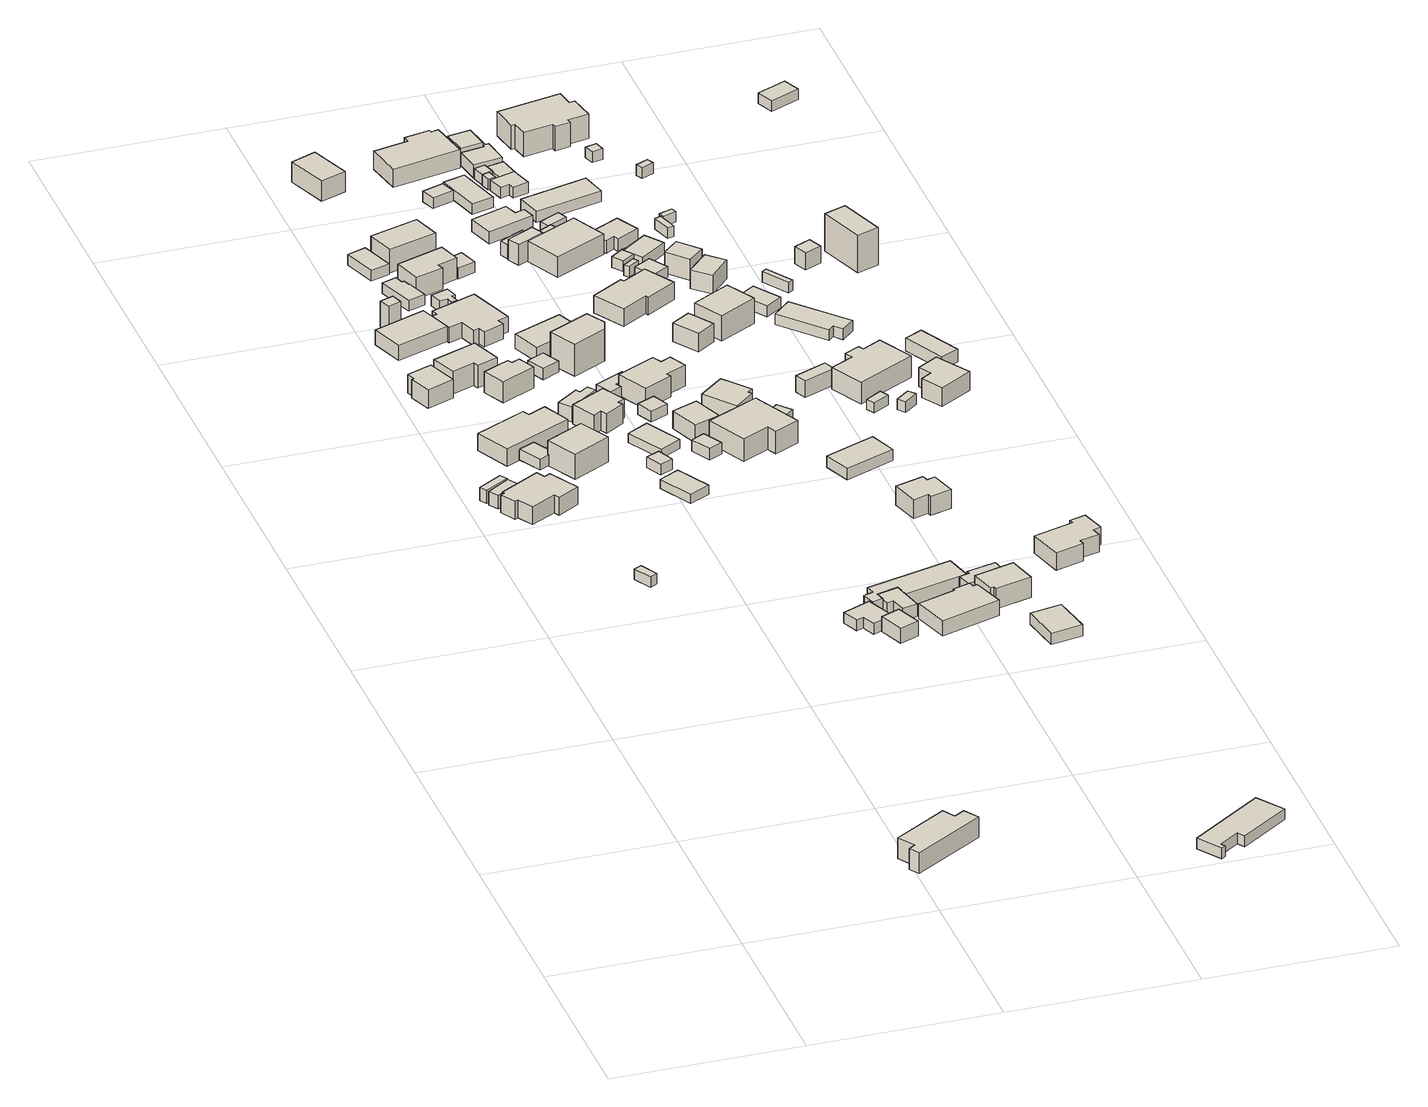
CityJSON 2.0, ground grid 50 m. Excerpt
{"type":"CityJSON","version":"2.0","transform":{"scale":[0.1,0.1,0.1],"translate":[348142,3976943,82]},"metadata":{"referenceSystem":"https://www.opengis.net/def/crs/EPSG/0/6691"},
"CityObjects":{
"building1":{"type":"Building","attributes":{"measuredHeight":8},"geometry":[{"type":"Solid","lod":"1","boundaries":[[[[0,1,2,3,4,5,6,7]],[[6,8,9,7]],[[5,10,8,6]],[[4,11,10,5]],[[3,12,11,4]],[[2,13,12,3]],[[1,14,13,2]],[[0,15,14,1]],[[7,9,15,0]],[[8,10,11,12,13,14,15,9]]]]}]},
"building2":{"type":"Building","attributes":{"measuredHeight":3.7},"geometry":[{"type":"Solid","lod":"1","boundaries":[[[[16,17,18,19]],[[18,20,21,19]],[[17,22,20,18]],[[16,23,22,17]],[[19,21,23,16]],[[20,22,23,21]]]]}]},
"building3":{"type":"Building","attributes":{"measuredHeight":4.2},"geometry":[{"type":"Solid","lod":"1","boundaries":[[[[24,25,26,27]],[[26,28,29,27]],[[25,30,28,26]],[[24,31,30,25]],[[27,29,31,24]],[[28,30,31,29]]]]}]},
"building4":{"type":"Building","attributes":{"measuredHeight":6.6},"geometry":[{"type":"Solid","lod":"1","boundaries":[[[[32,33,34,35,36,37,38,39,40,41,42,43]],[[42,44,45,43]],[[41,46,44,42]],[[40,47,46,41]],[[39,48,47,40]],[[38,49,48,39]],[[37,50,49,38]],[[36,51,50,37]],[[35,52,51,36]],[[34,53,52,35]],[[33,54,53,34]],[[32,55,54,33]],[[43,45,55,32]],[[44,46,47,48,49,50,51,52,53,54,55,45]]]]}]},
"building5":{"type":"Building","attributes":{"measuredHeight":3},"geometry":[{"type":"Solid","lod":"1","boundaries":[[[[56,57,58,59]],[[58,60,61,59]],[[57,62,60,58]],[[56,63,62,57]],[[59,61,63,56]],[[60,62,63,61]]]]}]},
"building6":{"type":"Building","attributes":{"measuredHeight":6.9},"geometry":[{"type":"Solid","lod":"1","boundaries":[[[[64,65,66,67,68,69]],[[68,70,71,69]],[[67,72,70,68]],[[66,73,72,67]],[[65,74,73,66]],[[64,75,74,65]],[[69,71,75,64]],[[70,72,73,74,75,71]]]]}]},
"building7":{"type":"Building","attributes":{"measuredHeight":3},"geometry":[{"type":"Solid","lod":"1","boundaries":[[[[76,77,78,79,80,81]],[[80,82,83,81]],[[79,84,82,80]],[[78,85,84,79]],[[77,86,85,78]],[[76,87,86,77]],[[81,83,87,76]],[[82,84,85,86,87,83]]]]}]},
"building8":{"type":"Building","attributes":{"measuredHeight":6.3},"geometry":[{"type":"Solid","lod":"1","boundaries":[[[[88,89,90,91,92,93]],[[92,94,95,93]],[[91,96,94,92]],[[90,97,96,91]],[[89,98,97,90]],[[88,99,98,89]],[[93,95,99,88]],[[94,96,97,98,99,95]]]]}]},
"building9":{"type":"Building","attributes":{"measuredHeight":7.5},"geometry":[{"type":"Solid","lod":"1","boundaries":[[[[100,101,102,103]],[[102,104,105,103]],[[101,106,104,102]],[[100,107,106,101]],[[103,105,107,100]],[[104,106,107,105]]]]}]},
"building10":{"type":"Building","attributes":{"measuredHeight":5.5},"geometry":[{"type":"Solid","lod":"1","boundaries":[[[[108,109,110,111]],[[110,112,113,111]],[[109,114,112,110]],[[108,115,114,109]],[[111,113,115,108]],[[112,114,115,113]]]]}]},
"building11":{"type":"Building","attributes":{"measuredHeight":7.3},"geometry":[{"type":"Solid","lod":"1","boundaries":[[[[116,117,118,119,120,121]],[[120,122,123,121]],[[119,124,122,120]],[[118,125,124,119]],[[117,126,125,118]],[[116,127,126,117]],[[121,123,127,116]],[[122,124,125,126,127,123]]]]}]},
"building12":{"type":"Building","attributes":{"measuredHeight":8.1},"geometry":[{"type":"Solid","lod":"1","boundaries":[[[[128,129,130,131]],[[130,132,133,131]],[[129,134,132,130]],[[128,135,134,129]],[[131,133,135,128]],[[132,134,135,133]]]]}]},
"building13":{"type":"Building","attributes":{"measuredHeight":6.7},"geometry":[{"type":"Solid","lod":"1","boundaries":[[[[136,137,138,139,140,141]],[[140,142,143,141]],[[139,144,142,140]],[[138,145,144,139]],[[137,146,145,138]],[[136,147,146,137]],[[141,143,147,136]],[[142,144,145,146,147,143]]]]}]},
"building14":{"type":"Building","attributes":{"measuredHeight":3},"geometry":[{"type":"Solid","lod":"1","boundaries":[[[[148,149,150,151,152,153,154,155]],[[154,156,157,155]],[[153,158,156,154]],[[152,159,158,153]],[[151,160,159,152]],[[150,161,160,151]],[[149,162,161,150]],[[148,163,162,149]],[[155,157,163,148]],[[156,158,159,160,161,162,163,157]]]]}]},
"building15":{"type":"Building","attributes":{"measuredHeight":3},"geometry":[{"type":"Solid","lod":"1","boundaries":[[[[164,165,166,167]],[[166,168,169,167]],[[165,170,168,166]],[[164,171,170,165]],[[167,169,171,164]],[[168,170,171,169]]]]}]},
"building16":{"type":"Building","attributes":{"measuredHeight":5.6},"geometry":[{"type":"Solid","lod":"1","boundaries":[[[[172,173,174,175,176,177,178,179,180,181,182,183]],[[182,184,185,183]],[[181,186,184,182]],[[180,187,186,181]],[[179,188,187,180]],[[178,189,188,179]],[[177,190,189,178]],[[176,191,190,177]],[[175,192,191,176]],[[174,193,192,175]],[[173,194,193,174]],[[172,195,194,173]],[[183,185,195,172]],[[184,186,187,188,189,190,191,192,193,194,195,185]]]]}]},
"building17":{"type":"Building","attributes":{"measuredHeight":4},"geometry":[{"type":"Solid","lod":"1","boundaries":[[[[196,197,198,199,200,201]],[[200,202,203,201]],[[199,204,202,200]],[[198,205,204,199]],[[197,206,205,198]],[[196,207,206,197]],[[201,203,207,196]],[[202,204,205,206,207,203]]]]}]},
"building18":{"type":"Building","attributes":{"measuredHeight":3},"geometry":[{"type":"Solid","lod":"1","boundaries":[[[[208,209,210,211,212,213,214,215]],[[214,216,217,215]],[[213,218,216,214]],[[212,219,218,213]],[[211,220,219,212]],[[210,221,220,211]],[[209,222,221,210]],[[208,223,222,209]],[[215,217,223,208]],[[216,218,219,220,221,222,223,217]]]]}]},
"building19":{"type":"Building","attributes":{"measuredHeight":6.3},"geometry":[{"type":"Solid","lod":"1","boundaries":[[[[224,225,226,227,228,229,230,231]],[[230,232,233,231]],[[229,234,232,230]],[[228,235,234,229]],[[227,236,235,228]],[[226,237,236,227]],[[225,238,237,226]],[[224,239,238,225]],[[231,233,239,224]],[[232,234,235,236,237,238,239,233]]]]}]},
"building20":{"type":"Building","attributes":{"measuredHeight":3},"geometry":[{"type":"Solid","lod":"1","boundaries":[[[[240,241,242,243,244,245]],[[244,246,247,245]],[[243,248,246,244]],[[242,249,248,243]],[[241,250,249,242]],[[240,251,250,241]],[[245,247,251,240]],[[246,248,249,250,251,247]]]]}]},
"building21":{"type":"Building","attributes":{"measuredHeight":2.6},"geometry":[{"type":"Solid","lod":"1","boundaries":[[[[252,253,254,255]],[[254,256,257,255]],[[253,258,256,254]],[[252,259,258,253]],[[255,257,259,252]],[[256,258,259,257]]]]}]},
"building22":{"type":"Building","attributes":{"measuredHeight":3},"geometry":[{"type":"Solid","lod":"1","boundaries":[[[[260,261,262,263]],[[262,264,265,263]],[[261,266,264,262]],[[260,267,266,261]],[[263,265,267,260]],[[264,266,267,265]]]]}]},
"building23":{"type":"Building","attributes":{"measuredHeight":7.1},"geometry":[{"type":"Solid","lod":"1","boundaries":[[[[268,269,270,271,272,273]],[[272,274,275,273]],[[271,276,274,272]],[[270,277,276,271]],[[269,278,277,270]],[[268,279,278,269]],[[273,275,279,268]],[[274,276,277,278,279,275]]]]}]},
"building24":{"type":"Building","attributes":{"measuredHeight":3.1},"geometry":[{"type":"Solid","lod":"1","boundaries":[[[[280,281,282,283]],[[282,284,285,283]],[[281,286,284,282]],[[280,287,286,281]],[[283,285,287,280]],[[284,286,287,285]]]]}]},
"building25":{"type":"Building","attributes":{"measuredHeight":4.2},"geometry":[{"type":"Solid","lod":"1","boundaries":[[[[288,289,290,291]],[[290,292,293,291]],[[289,294,292,290]],[[288,295,294,289]],[[291,293,295,288]],[[292,294,295,293]]]]}]},
"building26":{"type":"Building","attributes":{"measuredHeight":7.6},"geometry":[{"type":"Solid","lod":"1","boundaries":[[[[296,297,298,299]],[[298,300,301,299]],[[297,302,300,298]],[[296,303,302,297]],[[299,301,303,296]],[[300,302,303,301]]]]}]},
"building27":{"type":"Building","attributes":{"measuredHeight":2.5},"geometry":[{"type":"Solid","lod":"1","boundaries":[[[[304,305,306,307]],[[306,308,309,307]],[[305,310,308,306]],[[304,311,310,305]],[[307,309,311,304]],[[308,310,311,309]]]]}]},
"building28":{"type":"Building","attributes":{"measuredHeight":6.5},"geometry":[{"type":"Solid","lod":"1","boundaries":[[[[312,313,314,315]],[[314,316,317,315]],[[313,318,316,314]],[[312,319,318,313]],[[315,317,319,312]],[[316,318,319,317]]]]}]},
"building29":{"type":"Building","attributes":{"measuredHeight":4},"geometry":[{"type":"Solid","lod":"1","boundaries":[[[[320,321,322,323,324,325,326]],[[325,327,328,326]],[[324,329,327,325]],[[323,330,329,324]],[[322,331,330,323]],[[321,332,331,322]],[[320,333,332,321]],[[326,328,333,320]],[[327,329,330,331,332,333,328]]]]}]},
"building30":{"type":"Building","attributes":{"measuredHeight":5.1},"geometry":[{"type":"Solid","lod":"1","boundaries":[[[[334,335,336,337]],[[336,338,339,337]],[[335,340,338,336]],[[334,341,340,335]],[[337,339,341,334]],[[338,340,341,339]]]]}]},
"building31":{"type":"Building","attributes":{"measuredHeight":3},"geometry":[{"type":"Solid","lod":"1","boundaries":[[[[342,343,344,345,346,347,348,349]],[[348,350,351,349]],[[347,352,350,348]],[[346,353,352,347]],[[345,354,353,346]],[[344,355,354,345]],[[343,356,355,344]],[[342,357,356,343]],[[349,351,357,342]],[[350,352,353,354,355,356,357,351]]]]}]},
"building32":{"type":"Building","attributes":{"measuredHeight":3},"geometry":[{"type":"Solid","lod":"1","boundaries":[[[[358,359,360,361]],[[360,362,363,361]],[[359,364,362,360]],[[358,365,364,359]],[[361,363,365,358]],[[362,364,365,363]]]]}]},
"building33":{"type":"Building","attributes":{"measuredHeight":10.4},"geometry":[{"type":"Solid","lod":"1","boundaries":[[[[366,367,368,369,370]],[[369,371,372,370]],[[368,373,371,369]],[[367,374,373,368]],[[366,375,374,367]],[[370,372,375,366]],[[371,373,374,375,372]]]]}]},
"building34":{"type":"Building","attributes":{"measuredHeight":3},"geometry":[{"type":"Solid","lod":"1","boundaries":[[[[376,377,378,379]],[[378,380,381,379]],[[377,382,380,378]],[[376,383,382,377]],[[379,381,383,376]],[[380,382,383,381]]]]}]},
"building35":{"type":"Building","attributes":{"measuredHeight":3.2},"geometry":[{"type":"Solid","lod":"1","boundaries":[[[[384,385,386,387]],[[386,388,389,387]],[[385,390,388,386]],[[384,391,390,385]],[[387,389,391,384]],[[388,390,391,389]]]]}]},
"building36":{"type":"Building","attributes":{"measuredHeight":5.1},"geometry":[{"type":"Solid","lod":"1","boundaries":[[[[392,393,394,395,396,397,398,399,400,401]],[[400,402,403,401]],[[399,404,402,400]],[[398,405,404,399]],[[397,406,405,398]],[[396,407,406,397]],[[395,408,407,396]],[[394,409,408,395]],[[393,410,409,394]],[[392,411,410,393]],[[401,403,411,392]],[[402,404,405,406,407,408,409,410,411,403]]]]}]},
"building37":{"type":"Building","attributes":{"measuredHeight":6.2},"geometry":[{"type":"Solid","lod":"1","boundaries":[[[[412,413,414,415]],[[414,416,417,415]],[[413,418,416,414]],[[412,419,418,413]],[[415,417,419,412]],[[416,418,419,417]]]]}]},
"building38":{"type":"Building","attributes":{"measuredHeight":7.9},"geometry":[{"type":"Solid","lod":"1","boundaries":[[[[420,421,422,423,424,425,426,427]],[[426,428,429,427]],[[425,430,428,426]],[[424,431,430,425]],[[423,432,431,424]],[[422,433,432,423]],[[421,434,433,422]],[[420,435,434,421]],[[427,429,435,420]],[[428,430,431,432,433,434,435,429]]]]}]},
"building39":{"type":"Building","attributes":{"measuredHeight":3},"geometry":[{"type":"Solid","lod":"1","boundaries":[[[[436,437,438,439,440,441,442,443]],[[442,444,445,443]],[[441,446,444,442]],[[440,447,446,441]],[[439,448,447,440]],[[438,449,448,439]],[[437,450,449,438]],[[436,451,450,437]],[[443,445,451,436]],[[444,446,447,448,449,450,451,445]]]]}]},
"building40":{"type":"Building","attributes":{"measuredHeight":5.6},"geometry":[{"type":"Solid","lod":"1","boundaries":[[[[452,453,454,455,456,457,458,459]],[[458,460,461,459]],[[457,462,460,458]],[[456,463,462,457]],[[455,464,463,456]],[[454,465,464,455]],[[453,466,465,454]],[[452,467,466,453]],[[459,461,467,452]],[[460,462,463,464,465,466,467,461]]]]}]},
"building41":{"type":"Building","attributes":{"measuredHeight":3},"geometry":[{"type":"Solid","lod":"1","boundaries":[[[[468,469,470,471]],[[470,472,473,471]],[[469,474,472,470]],[[468,475,474,469]],[[471,473,475,468]],[[472,474,475,473]]]]}]},
"building42":{"type":"Building","attributes":{"measuredHeight":3},"geometry":[{"type":"Solid","lod":"1","boundaries":[[[[476,477,478,479]],[[478,480,481,479]],[[477,482,480,478]],[[476,483,482,477]],[[479,481,483,476]],[[480,482,483,481]]]]}]},
"building43":{"type":"Building","attributes":{"measuredHeight":8.4},"geometry":[{"type":"Solid","lod":"1","boundaries":[[[[484,485,486,487,488,489]],[[488,490,491,489]],[[487,492,490,488]],[[486,493,492,487]],[[485,494,493,486]],[[484,495,494,485]],[[489,491,495,484]],[[490,492,493,494,495,491]]]]}]},
"building44":{"type":"Building","attributes":{"measuredHeight":3.9},"geometry":[{"type":"Solid","lod":"1","boundaries":[[[[496,497,498,499]],[[498,500,501,499]],[[497,502,500,498]],[[496,503,502,497]],[[499,501,503,496]],[[500,502,503,501]]]]}]},
"building45":{"type":"Building","attributes":{"measuredHeight":6.8},"geometry":[{"type":"Solid","lod":"1","boundaries":[[[[504,505,506,507,508]],[[507,509,510,508]],[[506,511,509,507]],[[505,512,511,506]],[[504,513,512,505]],[[508,510,513,504]],[[509,511,512,513,510]]]]}]},
"building46":{"type":"Building","attributes":{"measuredHeight":7.4},"geometry":[{"type":"Solid","lod":"1","boundaries":[[[[514,515,516,517,518,519]],[[518,520,521,519]],[[517,522,520,518]],[[516,523,522,517]],[[515,524,523,516]],[[514,525,524,515]],[[519,521,525,514]],[[520,522,523,524,525,521]]]]}]},
"building47":{"type":"Building","attributes":{"measuredHeight":4.1},"geometry":[{"type":"Solid","lod":"1","boundaries":[[[[526,527,528,529,530,531]],[[530,532,533,531]],[[529,534,532,530]],[[528,535,534,529]],[[527,536,535,528]],[[526,537,536,527]],[[531,533,537,526]],[[532,534,535,536,537,533]]]]}]},
"building48":{"type":"Building","attributes":{"measuredHeight":7.6},"geometry":[{"type":"Solid","lod":"1","boundaries":[[[[538,539,540,541,542,543,544,545]],[[544,546,547,545]],[[543,548,546,544]],[[542,549,548,543]],[[541,550,549,542]],[[540,551,550,541]],[[539,552,551,540]],[[538,553,552,539]],[[545,547,553,538]],[[546,548,549,550,551,552,553,547]]]]}]},
"building49":{"type":"Building","attributes":{"measuredHeight":3.1},"geometry":[{"type":"Solid","lod":"1","boundaries":[[[[554,555,556,557]],[[556,558,559,557]],[[555,560,558,556]],[[554,561,560,555]],[[557,559,561,554]],[[558,560,561,559]]]]}]},
"building50":{"type":"Building","attributes":{"measuredHeight":4.6},"geometry":[{"type":"Solid","lod":"1","boundaries":[[[[562,563,564,565,566,567]],[[566,568,569,567]],[[565,570,568,566]],[[564,571,570,565]],[[563,572,571,564]],[[562,573,572,563]],[[567,569,573,562]],[[568,570,571,572,573,569]]]]}]},
"building51":{"type":"Building","attributes":{"measuredHeight":7.5},"geometry":[{"type":"Solid","lod":"1","boundaries":[[[[574,575,576,577,578,579]],[[578,580,581,579]],[[577,582,580,578]],[[576,583,582,577]],[[575,584,583,576]],[[574,585,584,575]],[[579,581,585,574]],[[580,582,583,584,585,581]]]]}]},
"building52":{"type":"Building","attributes":{"measuredHeight":3.6},"geometry":[{"type":"Solid","lod":"1","boundaries":[[[[586,587,588,589]],[[588,590,591,589]],[[587,592,590,588]],[[586,593,592,587]],[[589,591,593,586]],[[590,592,593,591]]]]}]},
"building53":{"type":"Building","attributes":{"measuredHeight":7.1},"geometry":[{"type":"Solid","lod":"1","boundaries":[[[[594,595,596,597]],[[596,598,599,597]],[[595,600,598,596]],[[594,601,600,595]],[[597,599,601,594]],[[598,600,601,599]]]]}]},
"building54":{"type":"Building","attributes":{"measuredHeight":2.8},"geometry":[{"type":"Solid","lod":"1","boundaries":[[[[602,603,604,605]],[[604,606,607,605]],[[603,608,606,604]],[[602,609,608,603]],[[605,607,609,602]],[[606,608,609,607]]]]}]},
"building55":{"type":"Building","attributes":{"measuredHeight":3.2},"geometry":[{"type":"Solid","lod":"1","boundaries":[[[[610,611,612,613]],[[612,614,615,613]],[[611,616,614,612]],[[610,617,616,611]],[[613,615,617,610]],[[614,616,617,615]]]]}]},
"building56":{"type":"Building","attributes":{"measuredHeight":7},"geometry":[{"type":"Solid","lod":"1","boundaries":[[[[618,619,620,621,622,623,624,625]],[[624,626,627,625]],[[623,628,626,624]],[[622,629,628,623]],[[621,630,629,622]],[[620,631,630,621]],[[619,632,631,620]],[[618,633,632,619]],[[625,627,633,618]],[[626,628,629,630,631,632,633,627]]]]}]},
"building57":{"type":"Building","attributes":{"measuredHeight":6.3},"geometry":[{"type":"Solid","lod":"1","boundaries":[[[[634,635,636,637]],[[636,638,639,637]],[[635,640,638,636]],[[634,641,640,635]],[[637,639,641,634]],[[638,640,641,639]]]]}]},
"building58":{"type":"Building","attributes":{"measuredHeight":3},"geometry":[{"type":"Solid","lod":"1","boundaries":[[[[642,643,644,645]],[[644,646,647,645]],[[643,648,646,644]],[[642,649,648,643]],[[645,647,649,642]],[[646,648,649,647]]]]}]},
"building59":{"type":"Building","attributes":{"measuredHeight":3},"geometry":[{"type":"Solid","lod":"1","boundaries":[[[[650,651,652,653,654]],[[653,655,656,654]],[[652,657,655,653]],[[651,658,657,652]],[[650,659,658,651]],[[654,656,659,650]],[[655,657,658,659,656]]]]}]},
"building60":{"type":"Building","attributes":{"measuredHeight":2.6},"geometry":[{"type":"Solid","lod":"1","boundaries":[[[[660,661,662,663]],[[662,664,665,663]],[[661,666,664,662]],[[660,667,666,661]],[[663,665,667,660]],[[664,666,667,665]]]]}]},
"building61":{"type":"Building","attributes":{"measuredHeight":3.2},"geometry":[{"type":"Solid","lod":"1","boundaries":[[[[668,669,670,671]],[[670,672,673,671]],[[669,674,672,670]],[[668,675,674,669]],[[671,673,675,668]],[[672,674,675,673]]]]}]},
"building62":{"type":"Building","attributes":{"measuredHeight":3},"geometry":[{"type":"Solid","lod":"1","boundaries":[[[[676,677,678,679,680,681]],[[680,682,683,681]],[[679,684,682,680]],[[678,685,684,679]],[[677,686,685,678]],[[676,687,686,677]],[[681,683,687,676]],[[682,684,685,686,687,683]]]]}]},
"building63":{"type":"Building","attributes":{"measuredHeight":7.4},"geometry":[{"type":"Solid","lod":"1","boundaries":[[[[688,689,690,691,692,693,694,695]],[[694,696,697,695]],[[693,698,696,694]],[[692,699,698,693]],[[691,700,699,692]],[[690,701,700,691]],[[689,702,701,690]],[[688,703,702,689]],[[695,697,703,688]],[[696,698,699,700,701,702,703,697]]]]}]},
"building64":{"type":"Building","attributes":{"measuredHeight":3.6},"geometry":[{"type":"Solid","lod":"1","boundaries":[[[[704,705,706,707,708,709]],[[708,710,711,709]],[[707,712,710,708]],[[706,713,712,707]],[[705,714,713,706]],[[704,715,714,705]],[[709,711,715,704]],[[710,712,713,714,715,711]]]]}]},
"building65":{"type":"Building","attributes":{"measuredHeight":5.6},"geometry":[{"type":"Solid","lod":"1","boundaries":[[[[716,717,718,719]],[[718,720,721,719]],[[717,722,720,718]],[[716,723,722,717]],[[719,721,723,716]],[[720,722,723,721]]]]}]},
"building66":{"type":"Building","attributes":{"measuredHeight":2.5},"geometry":[{"type":"Solid","lod":"1","boundaries":[[[[724,725,726,727]],[[726,728,729,727]],[[725,730,728,726]],[[724,731,730,725]],[[727,729,731,724]],[[728,730,731,729]]]]}]},
"building67":{"type":"Building","attributes":{"measuredHeight":3},"geometry":[{"type":"Solid","lod":"1","boundaries":[[[[732,733,734,735]],[[734,736,737,735]],[[733,738,736,734]],[[732,739,738,733]],[[735,737,739,732]],[[736,738,739,737]]]]}]},
"building68":{"type":"Building","attributes":{"measuredHeight":3},"geometry":[{"type":"Solid","lod":"1","boundaries":[[[[740,741,742,743,744,745]],[[744,746,747,745]],[[743,748,746,744]],[[742,749,748,743]],[[741,750,749,742]],[[740,751,750,741]],[[745,747,751,740]],[[746,748,749,750,751,747]]]]}]},
"building69":{"type":"Building","attributes":{"measuredHeight":2.9},"geometry":[{"type":"Solid","lod":"1","boundaries":[[[[752,753,754,755]],[[754,756,757,755]],[[753,758,756,754]],[[752,759,758,753]],[[755,757,759,752]],[[756,758,759,757]]]]}]},
"building70":{"type":"Building","attributes":{"measuredHeight":3},"geometry":[{"type":"Solid","lod":"1","boundaries":[[[[760,761,762,763]],[[762,764,765,763]],[[761,766,764,762]],[[760,767,766,761]],[[763,765,767,760]],[[764,766,767,765]]]]}]},
"building71":{"type":"Building","attributes":{"measuredHeight":3},"geometry":[{"type":"Solid","lod":"1","boundaries":[[[[768,769,770,771]],[[770,772,773,771]],[[769,774,772,770]],[[768,775,774,769]],[[771,773,775,768]],[[772,774,775,773]]]]}]},
"building72":{"type":"Building","attributes":{"measuredHeight":4.2},"geometry":[{"type":"Solid","lod":"1","boundaries":[[[[776,777,778,779,780,781]],[[780,782,783,781]],[[779,784,782,780]],[[778,785,784,779]],[[777,786,785,778]],[[776,787,786,777]],[[781,783,787,776]],[[782,784,785,786,787,783]]]]}]},
"building73":{"type":"Building","attributes":{"measuredHeight":8.2},"geometry":[{"type":"Solid","lod":"1","boundaries":[[[[788,789,790,791]],[[790,792,793,791]],[[789,794,792,790]],[[788,795,794,789]],[[791,793,795,788]],[[792,794,795,793]]]]}]},
"building74":{"type":"Building","attributes":{"measuredHeight":3.2},"geometry":[{"type":"Solid","lod":"1","boundaries":[[[[796,797,798,799]],[[798,800,749,799]],[[797,801,800,798]],[[796,802,801,797]],[[799,749,802,796]],[[800,801,802,749]]]]}]},
"building75":{"type":"Building","attributes":{"measuredHeight":4.6},"geometry":[{"type":"Solid","lod":"1","boundaries":[[[[803,804,805,806]],[[805,807,808,806]],[[804,809,807,805]],[[803,810,809,804]],[[806,808,810,803]],[[807,809,810,808]]]]}]},
"building76":{"type":"Building","attributes":{"measuredHeight":6.4},"geometry":[{"type":"Solid","lod":"1","boundaries":[[[[811,812,813,814]],[[813,815,816,814]],[[812,817,815,813]],[[811,818,817,812]],[[814,816,818,811]],[[815,817,818,816]]]]}]},
"building77":{"type":"Building","attributes":{"measuredHeight":5.2},"geometry":[{"type":"Solid","lod":"1","boundaries":[[[[819,820,821,822]],[[821,823,824,822]],[[820,825,823,821]],[[819,826,825,820]],[[822,824,826,819]],[[823,825,826,824]]]]}]},
"building78":{"type":"Building","attributes":{"measuredHeight":5.9},"geometry":[{"type":"Solid","lod":"1","boundaries":[[[[827,828,829,830,831,832,833,834,835,836]],[[835,837,838,836]],[[834,839,837,835]],[[833,840,839,834]],[[832,841,840,833]],[[831,842,841,832]],[[830,843,842,831]],[[829,844,843,830]],[[828,845,844,829]],[[827,846,845,828]],[[836,838,846,827]],[[837,839,840,841,842,843,844,845,846,838]]]]}]},
"building79":{"type":"Building","attributes":{"measuredHeight":2.7},"geometry":[{"type":"Solid","lod":"1","boundaries":[[[[847,848,849,850]],[[849,851,852,850]],[[848,853,851,849]],[[847,854,853,848]],[[850,852,854,847]],[[851,853,854,852]]]]}]},
"building80":{"type":"Building","attributes":{"measuredHeight":3.1},"geometry":[{"type":"Solid","lod":"1","boundaries":[[[[855,856,857,858]],[[857,859,860,858]],[[856,861,859,857]],[[855,862,861,856]],[[858,860,862,855]],[[859,861,862,860]]]]}]},
"building81":{"type":"Building","attributes":{"measuredHeight":3},"geometry":[{"type":"Solid","lod":"1","boundaries":[[[[863,864,865,866]],[[865,867,868,866]],[[864,869,867,865]],[[863,870,869,864]],[[866,868,870,863]],[[867,869,870,868]]]]}]},
"building82":{"type":"Building","attributes":{"measuredHeight":9.6},"geometry":[{"type":"Solid","lod":"1","boundaries":[[[[871,872,873,874,875,876,877,878,879,880,881,882]],[[881,883,884,882]],[[880,885,883,881]],[[879,886,885,880]],[[878,887,886,879]],[[877,888,887,878]],[[876,889,888,877]],[[875,890,889,876]],[[874,891,890,875]],[[873,892,891,874]],[[872,893,892,873]],[[871,894,893,872]],[[882,884,894,871]],[[883,885,886,887,888,889,890,891,892,893,894,884]]]]}]},
"building83":{"type":"Building","attributes":{"measuredHeight":8.4},"geometry":[{"type":"Solid","lod":"1","boundaries":[[[[895,896,897,898,899,900,901,902]],[[901,903,904,902]],[[900,905,903,901]],[[899,906,905,900]],[[898,907,906,899]],[[897,908,907,898]],[[896,909,908,897]],[[895,910,909,896]],[[902,904,910,895]],[[903,905,906,907,908,909,910,904]]]]}]},
"building84":{"type":"Building","attributes":{"measuredHeight":3},"geometry":[{"type":"Solid","lod":"1","boundaries":[[[[911,912,913,914]],[[913,915,916,914]],[[912,917,915,913]],[[911,918,917,912]],[[914,916,918,911]],[[915,917,918,916]]]]}]},
"building85":{"type":"Building","attributes":{"measuredHeight":3},"geometry":[{"type":"Solid","lod":"1","boundaries":[[[[919,920,921,922]],[[921,923,924,922]],[[920,925,923,921]],[[919,926,925,920]],[[922,924,926,919]],[[923,925,926,924]]]]}]},
"building86":{"type":"Building","attributes":{"measuredHeight":3},"geometry":[{"type":"Solid","lod":"1","boundaries":[[[[927,928,929,930,931,932]],[[931,933,934,932]],[[930,935,933,931]],[[929,936,935,930]],[[928,937,936,929]],[[927,938,937,928]],[[932,934,938,927]],[[933,935,936,937,938,934]]]]}]},
"building87":{"type":"Building","attributes":{"measuredHeight":3},"geometry":[{"type":"Solid","lod":"1","boundaries":[[[[939,940,941,942]],[[941,943,944,942]],[[940,945,943,941]],[[939,946,945,940]],[[942,944,946,939]],[[943,945,946,944]]]]}]},
"building88":{"type":"Building","attributes":{"measuredHeight":3},"geometry":[{"type":"Solid","lod":"1","boundaries":[[[[947,948,949,950]],[[949,951,952,950]],[[948,953,951,949]],[[947,954,953,948]],[[950,952,954,947]],[[951,953,954,952]]]]}]},
"building89":{"type":"Building","attributes":{"measuredHeight":3},"geometry":[{"type":"Solid","lod":"1","boundaries":[[[[955,956,957,958]],[[957,959,960,958]],[[956,961,959,957]],[[955,962,961,956]],[[958,960,962,955]],[[959,961,962,960]]]]}]},
"building90":{"type":"Building","attributes":{"measuredHeight":6.9},"geometry":[{"type":"Solid","lod":"1","boundaries":[[[[963,964,965,966,967,968]],[[967,969,970,968]],[[966,971,969,967]],[[965,972,971,966]],[[964,973,972,965]],[[963,974,973,964]],[[968,970,974,963]],[[969,971,972,973,974,970]]]]}]},
"building91":{"type":"Building","attributes":{"measuredHeight":3.6},"geometry":[{"type":"Solid","lod":"1","boundaries":[[[[975,976,977,978]],[[977,979,980,978]],[[976,981,979,977]],[[975,982,981,976]],[[978,980,982,975]],[[979,981,982,980]]]]}]},
"building92":{"type":"Building","attributes":{"measuredHeight":3},"geometry":[{"type":"Solid","lod":"1","boundaries":[[[[983,984,985,986]],[[985,987,988,986]],[[984,989,987,985]],[[983,990,989,984]],[[986,988,990,983]],[[987,989,990,988]]]]}]},
"building93":{"type":"Building","attributes":{"measuredHeight":12.7},"geometry":[{"type":"Solid","lod":"1","boundaries":[[[[991,992,993,994]],[[993,995,996,994]],[[992,997,995,993]],[[991,998,997,992]],[[994,996,998,991]],[[995,997,998,996]]]]}]},
"building94":{"type":"Building","attributes":{"measuredHeight":3},"geometry":[{"type":"Solid","lod":"1","boundaries":[[[[999,1000,1001,1002]],[[1001,1003,1004,1002]],[[1000,1005,1003,1001]],[[999,1006,1005,1000]],[[1002,1004,1006,999]],[[1003,1005,1006,1004]]]]}]}
},
"vertices":[
[567,180,115],[587,147,115],[615,164,115],[640,126,115],[452,10,115],[435,36,115],[453,48,115],[425,93,115],[453,48,173],[425,93,173],[435,36,173],[452,10,173],[640,126,173],[615,164,173],[587,147,173],[567,180,173],
[87,2143,43],[99,2124,43],[35,2086,43],[24,2105,43],[35,2086,80],[24,2105,80],[99,2124,80],[87,2143,80],
[38,2080,42],[99,2120,42],[115,2095,42],[54,2056,42],[115,2095,80],[54,2056,80],[99,2120,80],[38,2080,80],
[173,2123,33],[186,2100,33],[202,2109,33],[247,2029,33],[189,1996,33],[181,2011,33],[115,1974,33],[91,2016,33],[82,2010,33],[59,2051,33],[69,2056,33],[66,2062,33],[69,2056,83],[66,2062,83],[59,2051,83],[82,2010,83],[91,2016,83],[115,1974,83],[181,2011,83],[189,1996,83],[247,2029,83],[202,2109,83],[186,2100,83],[173,2123,83],
[301,1705,8],[325,1658,8],[306,1647,8],[281,1695,8],[306,1647,38],[281,1695,38],[325,1658,38],[301,1705,38],
[77,2648,51],[107,2567,51],[34,2539,51],[12,2598,51],[18,2600,51],[10,2623,51],[18,2600,103],[10,2623,103],[12,2598,103],[34,2539,103],[107,2567,103],[77,2648,103],
[217,2279,41],[246,2223,41],[231,2216,41],[233,2212,41],[207,2198,41],[174,2259,41],[207,2198,71],[174,2259,71],[233,2212,71],[231,2216,71],[246,2223,71],[217,2279,71],
[228,2397,40],[237,2379,40],[284,2402,40],[319,2328,40],[137,2241,40],[93,2333,40],[137,2241,88],[93,2333,88],[319,2328,88],[284,2402,88],[237,2379,88],[228,2397,88],
[77,2943,52],[87,2913,52],[52,2901,52],[41,2931,52],[52,2901,127],[41,2931,127],[87,2913,127],[77,2943,127],
[144,2912,50],[176,2824,50],[37,2774,50],[6,2862,50],[37,2774,92],[6,2862,92],[176,2824,92],[144,2912,92],
[204,2700,48],[235,2618,48],[178,2597,48],[173,2611,48],[115,2590,48],[87,2656,48],[115,2590,111],[87,2656,111],[173,2611,111],[178,2597,111],[235,2618,111],[204,2700,111],
[375,2187,39],[274,2134,39],[231,2216,39],[332,2268,39],[231,2216,109],[332,2268,109],[274,2134,109],[375,2187,109],
[309,2562,44],[218,2519,44],[189,2578,44],[259,2611,44],[265,2598,44],[287,2609,44],[265,2598,103],[287,2609,103],[259,2611,103],[189,2578,103],[218,2519,103],[309,2562,103],
[135,3099,49],[143,3075,49],[149,3077,49],[155,3060,49],[157,3061,49],[177,3003,49],[131,2988,49],[97,3086,49],[131,2988,79],[97,3086,79],[177,3003,79],[157,3061,79],[155,3060,79],[149,3077,79],[143,3075,79],[135,3099,79],
[109,3256,48],[140,3167,48],[90,3150,48],[59,3239,48],[90,3150,78],[59,3239,78],[140,3167,78],[109,3256,78],
[286,2955,44],[331,2830,44],[303,2820,44],[310,2801,44],[254,2780,44],[247,2799,44],[233,2794,44],[217,2838,44],[181,2825,44],[158,2889,44],[172,2894,44],[166,2911,44],[172,2894,87],[166,2911,87],[158,2889,87],[181,2825,87],[217,2838,87],[233,2794,87],[247,2799,87],[254,2780,87],[310,2801,87],[303,2820,87],[331,2830,87],[286,2955,87],
[384,2468,37],[392,2457,37],[415,2474,37],[430,2454,37],[350,2395,37],[327,2426,37],[350,2395,78],[327,2426,78],[430,2454,78],[415,2474,78],[392,2457,78],[384,2468,78],
[237,3012,48],[247,2980,48],[237,2977,48],[243,2953,48],[227,2950,48],[223,2968,48],[202,2964,48],[191,2996,48],[202,2964,78],[191,2996,78],[223,2968,78],[227,2950,78],[243,2953,78],[237,2977,78],[247,2980,78],[237,3012,78],
[442,2435,37],[476,2372,37],[457,2362,37],[465,2350,37],[414,2318,37],[404,2335,37],[383,2321,37],[350,2385,37],[383,2321,91],[350,2385,91],[404,2335,91],[414,2318,91],[465,2350,91],[457,2362,91],[476,2372,91],[442,2435,91],
[760,1345,28],[794,1265,28],[738,1242,28],[723,1278,28],[705,1270,28],[686,1314,28],[705,1270,58],[686,1314,58],[723,1278,58],[738,1242,58],[794,1265,58],[760,1345,58],
[521,2096,15],[570,2006,15],[516,1978,15],[468,2068,15],[516,1978,41],[468,2068,41],[570,2006,41],[521,2096,41],
[498,2173,24],[518,2129,24],[483,2113,24],[462,2157,24],[483,2113,54],[462,2157,54],[518,2129,54],[498,2173,54],
[289,3099,46],[236,3081,46],[242,3063,46],[168,3041,46],[145,3115,46],[270,3157,46],[145,3115,106],[270,3157,106],[168,3041,106],[242,3063,106],[236,3081,106],[289,3099,106],
[368,2672,38],[392,2623,38],[346,2601,38],[322,2649,38],[346,2601,69],[322,2649,69],[392,2623,69],[368,2672,69],
[810,1267,29],[837,1200,29],[787,1180,29],[760,1247,29],[787,1180,71],[760,1247,71],[837,1200,71],[810,1267,71],
[274,3216,46],[145,3177,46],[122,3252,46],[250,3291,46],[122,3252,111],[250,3291,111],[145,3177,111],[274,3216,111],
[511,2306,28],[563,2210,28],[506,2179,28],[454,2275,28],[506,2179,54],[454,2275,54],[563,2210,54],[511,2306,54],
[122,3687,40],[163,3579,40],[96,3554,40],[55,3661,40],[96,3554,97],[55,3661,97],[163,3579,97],[122,3687,97],
[866,1296,24],[826,1285,24],[815,1326,24],[799,1323,24],[788,1368,24],[845,1383,24],[854,1346,24],[845,1383,59],[854,1346,59],[788,1368,59],[799,1323,59],[815,1326,59],[826,1285,59],[866,1296,59],
[455,2813,38],[487,2737,38],[357,2685,38],[326,2760,38],[357,2685,79],[326,2760,79],[487,2737,79],[455,2813,79],
[524,2537,35],[537,2512,35],[508,2497,35],[509,2494,35],[492,2485,35],[500,2470,35],[468,2454,35],[446,2498,35],[468,2454,65],[446,2498,65],[500,2470,65],[492,2485,65],[509,2494,65],[508,2497,65],[537,2512,65],[524,2537,65],
[324,3169,44],[341,3118,44],[294,3102,44],[276,3152,44],[294,3102,74],[276,3152,74],[341,3118,74],[324,3169,74],
[424,2597,35],[386,2670,35],[496,2724,35],[525,2673,35],[514,2643,35],[525,2673,125],[514,2643,125],[496,2724,125],[386,2670,125],[424,2597,125],
[563,2411,30],[583,2367,30],[536,2346,30],[516,2390,30],[536,2346,60],[516,2390,60],[583,2367,60],[563,2411,60],
[629,2226,17],[657,2173,17],[621,2154,17],[593,2207,17],[621,2154,49],[593,2207,49],[657,2173,49],[629,2226,49],
[1003,1461,16],[1021,1389,16],[854,1347,16],[845,1383,16],[788,1368,16],[794,1343,16],[766,1336,16],[756,1372,16],[781,1379,16],[775,1403,16],[781,1379,60],[775,1403,60],[756,1372,60],[766,1336,60],[794,1343,60],[788,1368,60],[845,1383,60],[854,1347,60],[1021,1389,60],[1003,1461,60],
[613,2241,17],[582,2321,17],[650,2347,17],[681,2267,17],[650,2347,67],[681,2267,67],[582,2321,67],[613,2241,67],
[601,2535,32],[614,2510,32],[641,2524,32],[664,2478,32],[609,2451,32],[615,2439,32],[540,2402,32],[499,2485,32],[540,2402,91],[499,2485,91],[615,2439,91],[609,2451,91],[664,2478,91],[641,2524,91],[614,2510,91],[601,2535,91],
[1177,81,9],[1370,216,9],[1420,145,9],[1290,54,9],[1277,73,9],[1224,36,9],[1231,25,9],[1220,18,9],[1231,25,39],[1220,18,39],[1224,36,39],[1277,73,39],[1290,54,39],[1420,145,39],[1370,216,39],[1177,81,39],
[966,1312,27],[964,1318,27],[1010,1332,27],[1014,1317,27],[1026,1320,27],[1053,1234,27],[894,1184,27],[864,1280,27],[894,1184,70],[864,1280,70],[1053,1234,70],[1026,1320,70],[1014,1317,70],[1010,1332,70],[964,1318,70],[966,1312,70],
[621,2559,33],[639,2537,33],[620,2520,33],[601,2542,33],[620,2520,63],[601,2542,63],[639,2537,63],[621,2559,63],
[382,3494,41],[396,3456,41],[339,3437,41],[326,3475,41],[339,3437,71],[326,3475,71],[396,3456,71],[382,3494,71],
[785,2303,13],[849,2171,13],[783,2139,13],[771,2164,13],[698,2129,13],[646,2236,13],[698,2129,76],[646,2236,76],[771,2164,76],[783,2139,76],[849,2171,76],[785,2303,76],
[492,3213,42],[504,3190,42],[437,3156,42],[426,3180,42],[437,3156,81],[426,3180,81],[504,3190,81],[492,3213,81],
[436,3152,42],[508,3188,42],[525,3156,42],[479,3133,42],[453,3120,42],[479,3133,100],[453,3120,100],[525,3156,100],[508,3188,100],[436,3152,100],
[736,2422,17],[793,2353,17],[779,2342,17],[787,2333,17],[734,2289,17],[670,2367,17],[734,2289,71],[670,2367,71],[787,2333,71],[779,2342,71],[793,2353,71],[736,2422,71],
[394,3305,42],[491,3338,42],[503,3303,42],[528,3311,42],[539,3277,42],[416,3237,42],[539,3277,76],[416,3237,76],[528,3311,76],[503,3303,76],[491,3338,76],[394,3305,76],
[355,3681,37],[351,3699,37],[420,3713,37],[422,3705,37],[441,3709,37],[462,3604,37],[281,3567,37],[262,3662,37],[281,3567,88],[262,3662,88],[462,3604,88],[441,3709,88],[422,3705,88],[420,3713,88],[351,3699,88],[355,3681,88],
[445,3519,40],[479,3400,40],[421,3384,40],[387,3503,40],[421,3384,69],[387,3503,69],[479,3400,69],[445,3519,69],
[1102,1415,26],[1114,1365,26],[1009,1341,26],[1000,1380,26],[1027,1387,26],[1024,1397,26],[1027,1387,63],[1024,1397,63],[1000,1380,63],[1009,1341,63],[1114,1365,63],[1102,1415,63],
[1132,1368,27],[1152,1291,27],[1056,1265,27],[1053,1275,27],[1044,1273,27],[1026,1340,27],[1044,1273,84],[1026,1340,84],[1053,1275,84],[1056,1265,84],[1152,1291,84],[1132,1368,84],
[1194,1185,28],[1213,1079,28],[1129,1064,28],[1110,1170,28],[1129,1064,60],[1110,1170,60],[1213,1079,60],[1194,1185,60],
[618,3201,40],[663,3108,40],[525,3040,40],[479,3133,40],[525,3040,98],[479,3133,98],[663,3108,98],[618,3201,98],
[570,3233,42],[591,3196,42],[527,3160,42],[506,3197,42],[527,3160,70],[506,3197,70],[591,3196,70],[570,3233,70],
[838,2304,15],[868,2269,15],[822,2228,15],[801,2270,15],[822,2228,47],[801,2270,47],[868,2269,47],[838,2304,47],
[643,2913,36],[648,2905,36],[713,2943,36],[761,2862,36],[680,2814,36],[676,2822,36],[607,2781,36],[559,2863,36],[607,2781,85],[559,2863,85],[676,2822,85],[680,2814,85],[761,2862,85],[713,2943,85],[648,2905,85],[643,2913,85],
[750,2716,32],[793,2650,32],[744,2618,32],[700,2684,32],[744,2618,84],[700,2684,84],[793,2650,84],[750,2716,84],
[505,3513,39],[513,3488,39],[493,3482,39],[486,3507,39],[493,3482,69],[486,3507,69],[513,3488,69],[505,3513,69],
[505,3547,40],[514,3516,40],[505,3513,40],[486,3507,40],[477,3539,40],[486,3507,70],[477,3539,70],[505,3513,70],[514,3516,70],[505,3547,70],
[606,3286,42],[618,3261,42],[564,3234,42],[552,3259,42],[564,3234,67],[552,3259,67],[618,3261,67],[606,3286,67],
[1013,2095,12],[1041,2023,12],[909,1972,12],[881,2043,12],[909,1972,44],[881,2043,44],[1041,2023,44],[1013,2095,44],
[564,3498,39],[581,3439,39],[539,3427,39],[534,3443,39],[510,3436,39],[497,3478,39],[510,3436,69],[497,3478,69],[534,3443,69],[539,3427,69],[581,3439,69],[564,3498,69],
[982,1820,15],[1058,1842,15],[1063,1825,15],[1085,1832,15],[1104,1764,15],[1047,1748,15],[1044,1758,15],[1003,1746,15],[1044,1758,68],[1003,1746,68],[1047,1748,68],[1104,1764,68],[1085,1832,68],[1063,1825,68],[1058,1842,68],[982,1820,68],
[529,3621,39],[528,3629,39],[543,3631,39],[554,3559,39],[476,3547,39],[466,3611,39],[476,3547,75],[466,3611,75],[554,3559,75],[543,3631,75],[528,3629,75],[529,3621,75],
[515,3690,38],[526,3626,38],[467,3615,38],[456,3680,38],[467,3615,84],[456,3680,84],[526,3626,84],[515,3690,84],
[556,3557,39],[568,3499,39],[524,3490,39],[512,3548,39],[524,3490,64],[512,3548,64],[568,3499,64],[556,3557,64],
[710,3023,39],[719,3011,39],[689,2990,39],[680,3002,39],[689,2990,69],[680,3002,69],[719,3011,69],[710,3023,69],
[699,3072,39],[702,3069,39],[700,3067,39],[718,3043,39],[684,3019,39],[664,3047,39],[684,3019,69],[664,3047,69],[718,3043,69],[700,3067,69],[702,3069,69],[699,3072,69],
[530,3689,38],[539,3636,38],[524,3633,38],[515,3686,38],[524,3633,67],[515,3686,67],[539,3636,67],[530,3689,67],
[748,3016,36],[779,2966,36],[734,2939,36],[703,2989,36],[734,2939,66],[703,2989,66],[779,2966,66],[748,3016,66],
[718,3415,39],[735,3347,39],[556,3303,39],[539,3370,39],[556,3303,69],[539,3370,69],[735,3347,69],[718,3415,69],
[761,3144,39],[702,3113,39],[695,3126,39],[671,3113,39],[645,3163,39],[729,3206,39],[645,3163,74],[729,3206,74],[671,3113,74],[695,3126,74],[702,3113,74],[761,3144,74],
[869,2782,32],[912,2704,32],[812,2649,32],[769,2727,32],[812,2649,103],[769,2727,103],[912,2704,103],[869,2782,103],
[769,3118,37],[804,3070,37],[734,3020,37],[700,3067,37],[734,3020,69],[804,3070,69],[769,3118,69],
[1000,2424,19],[1013,2392,19],[928,2357,19],[915,2389,19],[928,2357,65],[915,2389,65],[1013,2392,65],[1000,2424,65],
[827,2939,34],[779,2991,34],[821,3029,34],[869,2976,34],[821,3029,93],[869,2976,93],[779,2991,93],[827,2939,93],
[915,2925,30],[860,2867,30],[817,2908,30],[872,2965,30],[817,2908,83],[872,2965,83],[860,2867,83],[915,2925,83],
[1331,1518,25],[1327,1529,25],[1370,1541,25],[1389,1476,25],[1367,1470,25],[1374,1445,25],[1322,1431,25],[1325,1416,25],[1249,1395,25],[1224,1487,25],[1249,1395,74],[1224,1487,74],[1325,1416,74],[1322,1431,74],[1374,1445,74],[1367,1470,74],[1389,1476,74],[1370,1541,74],[1327,1529,74],[1331,1518,74],
[1096,2290,16],[1109,2268,16],[1066,2243,16],[1053,2264,16],[1066,2243,44],[1053,2264,44],[1109,2268,44],[1096,2290,44],
[949,2826,29],[996,2756,29],[953,2727,29],[906,2797,29],[953,2727,60],[906,2797,60],[996,2756,60],[949,2826,60],
[837,3198,34],[853,3145,34],[836,3140,34],[820,3193,34],[836,3140,64],[820,3193,64],[853,3145,64],[837,3198,64],
[763,3753,36],[771,3707,36],[786,3710,36],[799,3641,36],[743,3630,36],[745,3618,36],[704,3610,36],[702,3622,36],[624,3607,36],[615,3650,36],[606,3649,36],[593,3720,36],[606,3649,104],[593,3720,104],[615,3650,104],[624,3607,104],[702,3622,104],[704,3610,104],[745,3618,104],[743,3630,104],[799,3641,104],[786,3710,104],[771,3707,104],[763,3753,104],
[1064,2408,18],[1053,2429,18],[1093,2449,18],[1100,2435,18],[1151,2462,18],[1200,2368,18],[1047,2288,18],[1002,2376,18],[1047,2288,79],[1002,2376,79],[1200,2368,79],[1151,2462,79],[1100,2435,79],[1093,2449,79],[1053,2429,79],[1064,2408,79],
[872,3221,35],[878,3206,35],[842,3194,35],[837,3209,35],[842,3194,65],[837,3209,65],[878,3206,65],[872,3221,65],
[1159,2268,16],[1174,2249,16],[1138,2221,16],[1123,2240,16],[1138,2221,46],[1123,2240,46],[1174,2249,46],[1159,2268,46],
[1008,2734,28],[1128,2603,28],[1094,2571,28],[1076,2592,28],[1061,2578,28],[960,2689,28],[1061,2578,58],[960,2689,58],[1076,2592,58],[1094,2571,58],[1128,2603,58],[1008,2734,58],
[794,3567,35],[801,3539,35],[772,3532,35],[764,3559,35],[772,3532,65],[764,3559,65],[801,3539,65],[794,3567,65],
[1007,2903,23],[1052,2834,23],[1039,2826,23],[995,2895,23],[1039,2826,53],[995,2895,53],[1052,2834,53],[1007,2903,53],
[888,3458,35],[896,3439,35],[864,3424,35],[855,3443,35],[864,3424,65],[855,3443,65],[896,3439,65],[888,3458,65],
[1318,2278,12],[1232,2226,12],[1198,2282,12],[1227,2300,12],[1207,2333,12],[1263,2367,12],[1207,2333,65],[1263,2367,65],[1227,2300,65],[1198,2282,65],[1232,2226,65],[1318,2278,65],
[1272,2513,19],[1328,2402,19],[1281,2379,19],[1225,2490,19],[1281,2379,55],[1225,2490,55],[1328,2402,55],[1272,2513,55],
[1141,2977,20],[1157,2941,20],[1113,2921,20],[1097,2957,20],[1113,2921,68],[1097,2957,68],[1157,2941,68],[1141,2977,68],
[1231,2878,14],[1187,3000,14],[1245,3021,14],[1289,2898,14],[1245,3021,119],[1289,2898,119],[1187,3000,119],[1231,2878,119],
[1319,3718,26],[1339,3672,26],[1261,3639,26],[1242,3685,26],[1261,3639,56],[1242,3685,56],[1339,3672,56],[1319,3718,56]
]}
